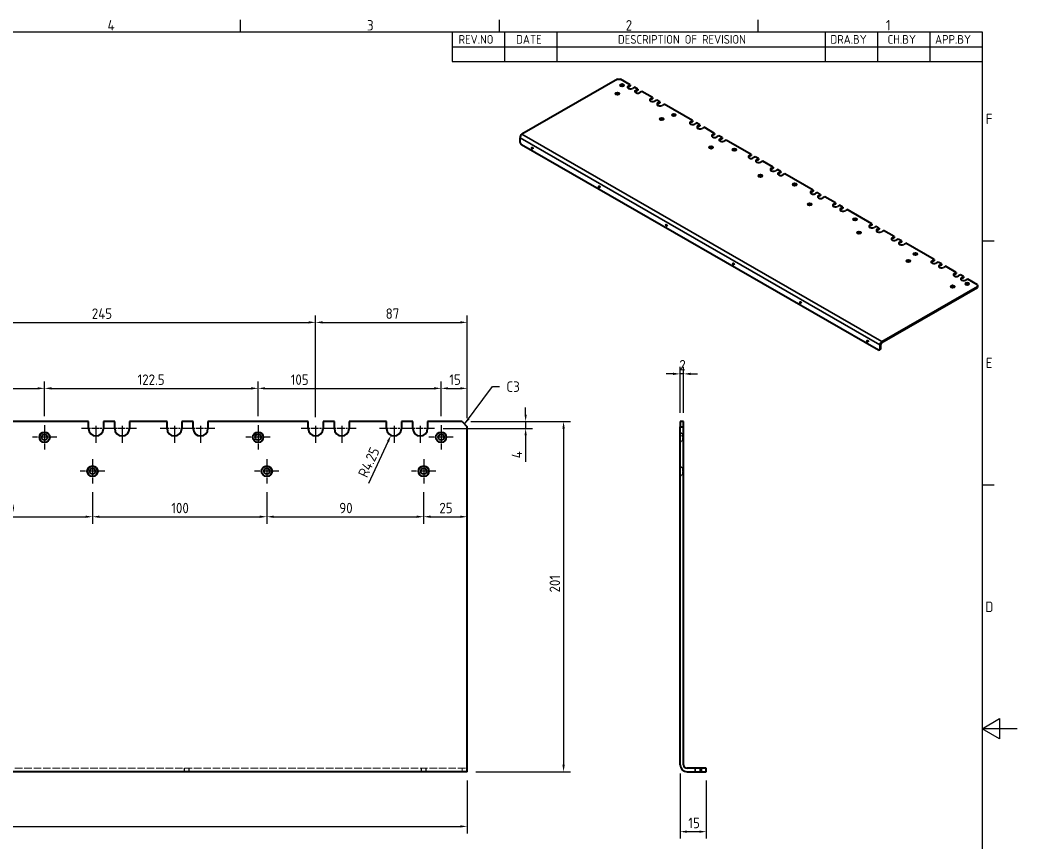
# Model space of a CAD drawing. Header units: millimetres. Extents: x 0 to 1188, y 0 to 840.
# Drawn here: x 616 to 1188, y 355 to 827 of the extents above; entities that cross this region are included whole.
import ezdxf

# ---------------------------------------------------------------- set-up
doc = ezdxf.new("R2010")
doc.units = ezdxf.units.MM
doc.header["$LTSCALE"] = 2
doc.linetypes.add('CHAIN', pattern=[0.3543, 0.2362, -0.0295, 0.0591, -0.0295])
doc.linetypes.add('DASHED', pattern=[0.2067, 0.1654, -0.0413])
doc.layers.get('0').update_dxf_attribs({"color": 3, "lineweight": 25})
for name, color, linetype, lineweight in [('가려진 것(ISO)', 2, 'DASHED', 18), ('가시적인 것(ISO)', 3, 'Continuous', 40), ('가시적인 좁은 것(ISO)', 3, 'Continuous', 35), ('경계(ISO)', 7, 'Continuous', 25), ('기호(ISO)', 5, 'Continuous', 25), ('중심 표식(ISO)', 1, 'Continuous', 25), ('치수(ISO)', 2, 'Continuous', 25)]:
    doc.layers.add(name, color=color, linetype=linetype, lineweight=lineweight)
doc.styles.add('ISO Proportiona M2B', font='isocp.shx')
doc.styles.add('문자 텍스트_M2B', font='isocp.shx')
doc.styles.add('치수 텍스트_PSTEK_POSCO', font='isocp.shx')
doc.dimstyles.new('치수_PSTEK_POSCO', dxfattribs={"dimscale": 2, "dimtxt": 3, "dimasz": 2, "dimexe": 2, "dimexo": 2.5, "dimgap": 1, "dimtad": 1, "dimrnd": 1e-08, "dimdsep": 46, "dimtxsty": '치수 텍스트_PSTEK_POSCO', "dimcen": 0.09, "dimdle": 10, "dimclrd": 7, "dimclre": 7, "dimclrt": 2, "dimadec": 1, "dimazin": 2, "dimtfac": 1, "dimtmove": 0, "dimatfit": 3, "dimfxl": 0, "dimtolj": 1, "dimlwd": -1, "dimlwe": -1, "dimarcsym": 0})
doc.dimstyles.new('치수_PSTEK_POSCO$7', dxfattribs={"dimscale": 2, "dimtxt": 3, "dimasz": 2, "dimexe": 2, "dimexo": 2.5, "dimgap": 1, "dimtad": 1, "dimrnd": 1e-08, "dimdsep": 46, "dimtxsty": '치수 텍스트_PSTEK_POSCO', "dimcen": 0.09, "dimdle": 10, "dimclrd": 7, "dimclre": 7, "dimclrt": 2, "dimadec": 1, "dimazin": 2, "dimtfac": 1, "dimtmove": 0, "dimatfit": 3, "dimfxl": 0, "dimtolj": 1, "dimlwd": -1, "dimlwe": -1, "dimarcsym": 0})

# ---------------------------------------------------------------- blocks, each defined once
blk = doc.blocks.new('경계 Default Border')
at = {"layer": '경계(ISO)'}
for p, q in [((371.25, 410), (371.25, 413.4)), ((445.5, 410), (445.5, 413.4)), ((519.75, 410), (519.75, 413.4)), ((584, 350), (587.4, 350)), ((584, 280), (587.4, 280))]:
    blk.add_line(p, q, dxfattribs=at)
at = {"layer": '경계(ISO)', "flags": 128}
for points in [[(10, 10), (10, 410), (584, 410), (584, 10), (10, 10)], [(594, 210), (584, 210), (589, 212.89), (589, 207.11), (584, 210)]]:
    blk.add_lwpolyline(points, dxfattribs=at)
at = {"layer": '경계(ISO)', "color": 2, "char_height": 3, "attachment_point": 7, "style": '문자 텍스트_M2B'}
for s, insert in [('4', (333.1, 410.4)), ('3', (407.54, 410.37)), ('2', (481.75, 410.37)), ('1', (556.36, 410.4)), ('F', (585.04, 383.5)), ('E', (585.04, 313.47)), ('D', (584.88, 243.47))]:
    blk.add_mtext(s, dxfattribs=dict(at, insert=insert))
blk = doc.blocks.new('리비전 내역')
at = {"layer": '기호(ISO)'}
for p, q in [((432, 410), (584, 410)), ((432, 410), (432, 405.72)), ((447, 410), (447, 405.72)), ((462, 410), (462, 405.72)), ((539, 410), (539, 405.72)), ((554, 410), (554, 405.72)), ((569, 410), (569, 405.72)), ((584, 410), (584, 405.72)), ((432, 405.72), (584, 405.72)), ((432, 405.72), (432, 401.44)), ((447, 405.72), (447, 401.44)), ((462, 405.72), (462, 401.44)), ((539, 405.72), (539, 401.44)), ((554, 405.72), (554, 401.44)), ((569, 405.72), (569, 401.44)), ((584, 405.72), (584, 401.44)), ((432, 401.44), (584, 401.44))]:
    blk.add_line(p, q, dxfattribs=at)
at = {"layer": '기호(ISO)', "color": 2, "char_height": 2.5, "attachment_point": 7, "style": 'ISO Proportiona M2B'}
for s, insert in [('REV.NO', (433.79, 406.58)), ('DATE', (450.31, 406.58)), ('DESCRIPTION OF REVISION', (479.51, 406.58)), ('DRA.BY', (540.48, 406.58)), ('CH.BY', (556.86, 406.58)), ('APP.BY', (570.48, 406.58))]:
    blk.add_mtext(s, dxfattribs=dict(at, insert=insert))
blk = doc.blocks.new('*D25')
at = {"layer": 'Defpoints', "color": 0, "transparency": 16777216}
for p in [(630.06, 615.35), (630.06, 594.3), (507.56, 589)]:
    blk.add_point(p, dxfattribs=at)
at = {"layer": '치수(ISO)', "color": 7, "transparency": 16777216}
for p, q in [((507.56, 594), (507.56, 619.35)), ((630.06, 599.3), (630.06, 619.35)), ((511.56, 615.35), (626.06, 615.35))]:
    blk.add_line(p, q, dxfattribs=at)
for points in [[(511.56, 616.02), (511.56, 614.68), (507.56, 615.35)], [(626.06, 616.02), (626.06, 614.68), (630.06, 615.35)]]:
    blk.add_solid(points, dxfattribs=at)
at = {"layer": '치수(ISO)', "color": 2, "transparency": 16777216, "insert": (571.14, 620.35), "char_height": 6, "attachment_point": 4, "style": '치수 텍스트_PSTEK_POSCO'}
blk.add_mtext('\\A1;122.5', dxfattribs=at)
blk = doc.blocks.new('*D26')
at = {"layer": 'Defpoints', "color": 0, "transparency": 16777216}
for p in [(752.56, 615.35), (630.06, 594.3), (752.56, 594.3)]:
    blk.add_point(p, dxfattribs=at)
at = {"layer": '치수(ISO)', "color": 7, "transparency": 16777216}
for p, q in [((630.06, 599.3), (630.06, 619.35)), ((752.56, 599.3), (752.56, 619.35)), ((634.06, 615.35), (748.56, 615.35))]:
    blk.add_line(p, q, dxfattribs=at)
for points in [[(634.06, 616.02), (634.06, 614.68), (630.06, 615.35)], [(748.56, 616.02), (748.56, 614.68), (752.56, 615.35)]]:
    blk.add_solid(points, dxfattribs=at)
at = {"layer": '치수(ISO)', "color": 2, "transparency": 16777216, "insert": (683.39, 620.35), "char_height": 6, "attachment_point": 4, "style": '치수 텍스트_PSTEK_POSCO'}
blk.add_mtext('\\A1;122.5', dxfattribs=at)
blk = doc.blocks.new('*D27')
at = {"layer": 'Defpoints', "color": 0, "transparency": 16777216}
for p in [(857.56, 615.35), (752.56, 594.3), (857.56, 594.3)]:
    blk.add_point(p, dxfattribs=at)
at = {"layer": '치수(ISO)', "color": 7, "transparency": 16777216}
for p, q in [((752.56, 599.3), (752.56, 619.35)), ((857.56, 599.3), (857.56, 619.35)), ((756.56, 615.35), (853.56, 615.35))]:
    blk.add_line(p, q, dxfattribs=at)
for points in [[(756.56, 616.02), (756.56, 614.68), (752.56, 615.35)], [(853.56, 616.02), (853.56, 614.68), (857.56, 615.35)]]:
    blk.add_solid(points, dxfattribs=at)
at = {"layer": '치수(ISO)', "color": 2, "transparency": 16777216, "insert": (771.26, 620.35), "char_height": 6, "attachment_point": 4, "style": '치수 텍스트_PSTEK_POSCO'}
blk.add_mtext('\\A1;105', dxfattribs=at)
blk = doc.blocks.new('*D28')
at = {"layer": 'Defpoints', "color": 0, "transparency": 16777216}
for p in [(872.56, 615.35), (857.56, 594.3), (872.56, 593.3)]:
    blk.add_point(p, dxfattribs=at)
at = {"layer": '치수(ISO)', "color": 7, "transparency": 16777216}
for p, q in [((857.56, 599.3), (857.56, 619.35)), ((872.56, 598.3), (872.56, 619.35)), ((861.56, 615.35), (868.56, 615.35))]:
    blk.add_line(p, q, dxfattribs=at)
for points in [[(861.56, 616.02), (861.56, 614.68), (857.56, 615.35)], [(868.56, 616.02), (868.56, 614.68), (872.56, 615.35)]]:
    blk.add_solid(points, dxfattribs=at)
at = {"layer": '치수(ISO)', "color": 2, "transparency": 16777216, "insert": (862.24, 620.35), "char_height": 6, "attachment_point": 4, "style": '치수 텍스트_PSTEK_POSCO'}
blk.add_mtext('\\A1;15', dxfattribs=at)
blk = doc.blocks.new('*D31')
at = {"layer": 'Defpoints', "color": 0, "transparency": 16777216}
for p in [(557.56, 560.8), (657.56, 560.8), (657.56, 541.67)]:
    blk.add_point(p, dxfattribs=at)
at = {"layer": '치수(ISO)', "color": 7, "transparency": 16777216}
for p, q in [((557.56, 555.8), (557.56, 537.67)), ((657.56, 555.8), (657.56, 537.67)), ((561.56, 541.67), (653.56, 541.67))]:
    blk.add_line(p, q, dxfattribs=at)
for points in [[(561.56, 542.33), (561.56, 541), (557.56, 541.67)], [(653.56, 542.33), (653.56, 541), (657.56, 541.67)]]:
    blk.add_solid(points, dxfattribs=at)
at = {"layer": '치수(ISO)', "color": 2, "transparency": 16777216, "insert": (602.78, 546.67), "char_height": 6, "attachment_point": 4, "style": '치수 텍스트_PSTEK_POSCO'}
blk.add_mtext('\\A1;100', dxfattribs=at)
blk = doc.blocks.new('*D32')
at = {"layer": 'Defpoints', "color": 0, "transparency": 16777216}
for p in [(869.56, 596.3), (872.56, 395.3), (927.84, 395.3)]:
    blk.add_point(p, dxfattribs=at)
at = {"layer": '치수(ISO)', "color": 7, "transparency": 16777216}
for p, q in [((874.56, 596.3), (931.84, 596.3)), ((927.84, 592.3), (927.84, 399.3)), ((877.56, 395.3), (931.84, 395.3))]:
    blk.add_line(p, q, dxfattribs=at)
for points in [[(927.17, 592.3), (928.5, 592.3), (927.84, 596.3)], [(927.17, 399.3), (928.5, 399.3), (927.84, 395.3)]]:
    blk.add_solid(points, dxfattribs=at)
at = {"layer": '치수(ISO)', "color": 2, "transparency": 16777216, "insert": (922.84, 498.18), "char_height": 6, "attachment_point": 4, "rotation": 90, "style": '치수 텍스트_PSTEK_POSCO'}
blk.add_mtext('\\A1;201', dxfattribs=at)
blk = doc.blocks.new('*D39')
at = {"layer": 'Defpoints', "color": 0, "transparency": 16777216}
for p in [(785.56, 653.23), (540.56, 596.3), (785.56, 593.8)]:
    blk.add_point(p, dxfattribs=at)
at = {"layer": '치수(ISO)', "color": 7, "transparency": 16777216}
for p, q in [((540.56, 601.3), (540.56, 657.23)), ((544.56, 653.23), (781.56, 653.23)), ((785.56, 598.8), (785.56, 657.23))]:
    blk.add_line(p, q, dxfattribs=at)
for points in [[(544.56, 653.89), (544.56, 652.56), (540.56, 653.23)], [(781.56, 653.89), (781.56, 652.56), (785.56, 653.23)]]:
    blk.add_solid(points, dxfattribs=at)
at = {"layer": '치수(ISO)', "color": 2, "transparency": 16777216, "insert": (657.16, 658.23), "char_height": 6, "attachment_point": 4, "style": '치수 텍스트_PSTEK_POSCO'}
blk.add_mtext('\\A1;245', dxfattribs=at)
blk = doc.blocks.new('*D40')
at = {"layer": 'Defpoints', "color": 0, "transparency": 16777216}
for p in [(872.56, 653.23), (785.56, 593.8), (872.56, 593.3)]:
    blk.add_point(p, dxfattribs=at)
at = {"layer": '치수(ISO)', "color": 7, "transparency": 16777216}
for p, q in [((785.56, 598.8), (785.56, 657.23)), ((789.56, 653.23), (868.56, 653.23)), ((872.56, 598.3), (872.56, 657.23))]:
    blk.add_line(p, q, dxfattribs=at)
for points in [[(789.56, 653.89), (789.56, 652.56), (785.56, 653.23)], [(868.56, 653.89), (868.56, 652.56), (872.56, 653.23)]]:
    blk.add_solid(points, dxfattribs=at)
at = {"layer": '치수(ISO)', "color": 2, "transparency": 16777216, "insert": (825.76, 658.23), "char_height": 6, "attachment_point": 4, "style": '치수 텍스트_PSTEK_POSCO'}
blk.add_mtext('\\A1;87', dxfattribs=at)
blk = doc.blocks.new('*D41')
at = {"layer": 'Defpoints', "color": 0, "transparency": 16777216}
for p in [(142.56, 395.3), (872.56, 395.3), (872.56, 363.92)]:
    blk.add_point(p, dxfattribs=at)
at = {"layer": '치수(ISO)', "color": 7, "transparency": 16777216}
for p, q in [((142.56, 390.3), (142.56, 359.92)), ((872.56, 390.3), (872.56, 359.92)), ((146.56, 363.92), (868.56, 363.92))]:
    blk.add_line(p, q, dxfattribs=at)
for points in [[(146.56, 364.59), (146.56, 363.26), (142.56, 363.92)], [(868.56, 364.59), (868.56, 363.26), (872.56, 363.92)]]:
    blk.add_solid(points, dxfattribs=at)
at = {"layer": '치수(ISO)', "color": 2, "transparency": 16777216, "insert": (502.16, 368.92), "char_height": 6, "attachment_point": 4, "style": '치수 텍스트_PSTEK_POSCO'}
blk.add_mtext('\\A1;730', dxfattribs=at)
blk = doc.blocks.new('*D42')
at = {"layer": 'Defpoints', "color": 0, "transparency": 16777216}
for p in [(869.56, 596.3), (906.07, 596.3), (853.81, 592.3)]:
    blk.add_point(p, dxfattribs=at)
at = {"layer": '치수(ISO)', "color": 7, "transparency": 16777216}
for p, q in [((906.07, 600.3), (906.07, 604.3)), ((874.56, 596.3), (910.07, 596.3)), ((906.07, 596.3), (906.07, 592.3)), ((858.81, 592.3), (910.07, 592.3)), ((906.07, 588.3), (906.07, 573.21))]:
    blk.add_line(p, q, dxfattribs=at)
for points in [[(905.4, 600.3), (906.73, 600.3), (906.07, 596.3)], [(905.4, 588.3), (906.73, 588.3), (906.07, 592.3)]]:
    blk.add_solid(points, dxfattribs=at)
at = {"layer": '치수(ISO)', "color": 2, "transparency": 16777216, "insert": (901.07, 575.21), "char_height": 6, "attachment_point": 4, "rotation": 90, "style": '치수 텍스트_PSTEK_POSCO'}
blk.add_mtext('\\A1;4', dxfattribs=at)
blk = doc.blocks.new('*D43')
at = {"layer": 'Defpoints', "color": 0, "transparency": 16777216}
for p in [(830.56, 592.3), (828.78, 588.44)]:
    blk.add_point(p, dxfattribs=at)
at = {"layer": '치수(ISO)', "color": 7, "transparency": 16777216}
blk.add_line((816.11, 560.98), (827.11, 584.81), dxfattribs=at)
blk.add_solid([(826.5, 585.09), (827.71, 584.53), (828.78, 588.44)], dxfattribs=at)
at = {"layer": '치수(ISO)', "color": 2, "transparency": 16777216, "insert": (812.41, 564.89), "char_height": 6, "attachment_point": 4, "rotation": 65.234, "style": '치수 텍스트_PSTEK_POSCO'}
blk.add_mtext('\\A1;R4.25', dxfattribs=at)
blk = doc.blocks.new('*D44')
at = {"layer": 'Defpoints', "color": 0, "transparency": 16777216}
for p in [(994.7, 399.3), (1009.7, 395.3), (1009.7, 360.91)]:
    blk.add_point(p, dxfattribs=at)
at = {"layer": '치수(ISO)', "color": 7, "transparency": 16777216}
for p, q in [((994.7, 394.3), (994.7, 356.91)), ((1009.7, 390.3), (1009.7, 356.91)), ((998.7, 360.91), (1005.7, 360.91))]:
    blk.add_line(p, q, dxfattribs=at)
for points in [[(998.7, 361.58), (998.7, 360.24), (994.7, 360.91)], [(1005.7, 361.58), (1005.7, 360.24), (1009.7, 360.91)]]:
    blk.add_solid(points, dxfattribs=at)
at = {"layer": '치수(ISO)', "color": 2, "transparency": 16777216, "insert": (999.38, 365.91), "char_height": 6, "attachment_point": 4, "style": '치수 텍스트_PSTEK_POSCO'}
blk.add_mtext('\\A1;15', dxfattribs=at)
blk = doc.blocks.new('*D49')
at = {"layer": 'Defpoints', "color": 0, "transparency": 16777216}
for p in [(657.56, 560.8), (757.56, 560.8), (757.56, 541.67)]:
    blk.add_point(p, dxfattribs=at)
at = {"layer": '치수(ISO)', "color": 7, "transparency": 16777216}
for p, q in [((657.56, 555.8), (657.56, 537.67)), ((757.56, 555.8), (757.56, 537.67)), ((661.56, 541.67), (753.56, 541.67))]:
    blk.add_line(p, q, dxfattribs=at)
for points in [[(661.56, 542.33), (661.56, 541), (657.56, 541.67)], [(753.56, 542.33), (753.56, 541), (757.56, 541.67)]]:
    blk.add_solid(points, dxfattribs=at)
at = {"layer": '치수(ISO)', "color": 2, "transparency": 16777216, "insert": (702.76, 546.67), "char_height": 6, "attachment_point": 4, "style": '치수 텍스트_PSTEK_POSCO'}
blk.add_mtext('\\A1;100', dxfattribs=at)
blk = doc.blocks.new('*D60')
at = {"layer": 'Defpoints', "color": 0, "transparency": 16777216}
for p in [(757.56, 560.8), (847.56, 560.8), (847.56, 541.67)]:
    blk.add_point(p, dxfattribs=at)
at = {"layer": '치수(ISO)', "color": 7, "transparency": 16777216}
for p, q in [((757.56, 555.8), (757.56, 537.67)), ((847.56, 555.8), (847.56, 537.67)), ((761.56, 541.67), (843.56, 541.67))]:
    blk.add_line(p, q, dxfattribs=at)
for points in [[(761.56, 542.33), (761.56, 541), (757.56, 541.67)], [(843.56, 542.33), (843.56, 541), (847.56, 541.67)]]:
    blk.add_solid(points, dxfattribs=at)
at = {"layer": '치수(ISO)', "color": 2, "transparency": 16777216, "insert": (799.14, 546.67), "char_height": 6, "attachment_point": 4, "style": '치수 텍스트_PSTEK_POSCO'}
blk.add_mtext('\\A1;90', dxfattribs=at)
blk = doc.blocks.new('*D61')
at = {"layer": 'Defpoints', "color": 0, "transparency": 16777216}
for p in [(847.56, 560.8), (872.56, 541.67), (872.56, 541.67)]:
    blk.add_point(p, dxfattribs=at)
at = {"layer": '치수(ISO)', "color": 7, "transparency": 16777216}
for p, q in [((847.56, 555.8), (847.56, 537.67)), ((851.56, 541.67), (868.56, 541.67))]:
    blk.add_line(p, q, dxfattribs=at)
for points in [[(851.56, 542.33), (851.56, 541), (847.56, 541.67)], [(868.56, 542.33), (868.56, 541), (872.56, 541.67)]]:
    blk.add_solid(points, dxfattribs=at)
at = {"layer": '치수(ISO)', "color": 2, "transparency": 16777216, "insert": (856.56, 546.67), "char_height": 6, "attachment_point": 4, "style": '치수 텍스트_PSTEK_POSCO'}
blk.add_mtext('\\A1;25', dxfattribs=at)
blk = doc.blocks.new('*D64')
at = {"layer": 'Defpoints', "color": 0, "transparency": 16777216}
for p in [(994.7, 623.66), (994.7, 596.3), (996.7, 596.3)]:
    blk.add_point(p, dxfattribs=at)
at = {"layer": '치수(ISO)', "color": 7, "transparency": 16777216}
for p, q in [((990.7, 623.66), (986.7, 623.66)), ((994.7, 601.3), (994.7, 627.66)), ((996.7, 623.66), (994.7, 623.66)), ((996.7, 601.3), (996.7, 627.66)), ((1000.7, 623.66), (1004.7, 623.66))]:
    blk.add_line(p, q, dxfattribs=at)
for points in [[(990.7, 624.33), (990.7, 622.99), (994.7, 623.66)], [(1000.7, 624.33), (1000.7, 622.99), (996.7, 623.66)]]:
    blk.add_solid(points, dxfattribs=at)
at = {"layer": '치수(ISO)', "color": 2, "transparency": 16777216, "insert": (994.25, 628.66), "char_height": 6, "attachment_point": 4, "style": '치수 텍스트_PSTEK_POSCO'}
blk.add_mtext('\\A1;2', dxfattribs=at)

msp = doc.modelspace()

# ---------------------------------------------------------------- linework, layer by layer
at = {"layer": '가려진 것(ISO)', "ltscale": 1.750771}
for p, q in [((996.004, 589.001), (994.704, 590.301)), ((996.004, 585.601), (994.704, 584.301)), ((996.004, 569.501), (994.704, 570.801)), ((996.004, 566.101), (994.704, 564.801))]:
    msp.add_line(p, q, dxfattribs=at)
at = {"layer": '가려진 것(ISO)', "ltscale": 1.904597}
for p, q in [((994.704, 588.051), (996.704, 588.051)), ((710.065, 397.301), (710.065, 395.301)), ((710.335, 397.301), (710.335, 395.301)), ((712.794, 397.301), (712.794, 395.301)), ((713.065, 395.301), (713.065, 397.301)), ((846.065, 397.301), (846.065, 395.301)), ((846.335, 397.301), (846.335, 395.301)), ((848.794, 397.301), (848.794, 395.301)), ((849.065, 395.301), (849.065, 397.301)), ((869.565, 395.301), (869.565, 397.301)), ((1003.204, 397.301), (1003.204, 395.301)), ((1003.475, 397.301), (1003.475, 395.301)), ((1005.934, 397.301), (1005.934, 395.301)), ((1006.204, 395.301), (1006.204, 397.301))]:
    msp.add_line(p, q, dxfattribs=at)
at = {"layer": '가려진 것(ISO)', "ltscale": 5.086114}
for p, q in [((996.004, 589.001), (996.004, 585.601)), ((996.004, 569.501), (996.004, 566.101))]:
    msp.add_line(p, q, dxfattribs=at)
at = {"layer": '가려진 것(ISO)', "ltscale": 0.666544}
for p, q in [((996.704, 589.001), (996.004, 589.001)), ((996.704, 585.601), (996.004, 585.601)), ((996.704, 569.501), (996.004, 569.501)), ((996.704, 566.101), (996.004, 566.101))]:
    msp.add_line(p, q, dxfattribs=at)
at = {"layer": '가려진 것(ISO)', "ltscale": 13.080328}
msp.add_line((142.565, 397.301), (872.565, 397.301), dxfattribs=at)
at = {"layer": '가시적인 것(ISO)'}
for p, q in [((958.844, 792.787), (903.972, 761.189)), ((958.844, 792.787), (960.541, 792.787)), ((966.127, 789.57), (960.541, 792.787)), ((964.995, 788.919), (966.127, 789.57)), ((966.127, 789.57), (966.127, 788.916)), ((966.127, 788.916), (964.995, 788.265)), ((968.531, 788.186), (967.4, 787.534)), ((970.369, 787.127), (968.531, 788.186)), ((969.238, 786.475), (970.369, 787.127)), ((970.369, 786.473), (969.238, 785.821)), ((970.369, 787.127), (970.369, 786.473)), ((972.774, 785.742), (971.642, 785.091)), ((978.855, 782.241), (972.774, 785.742)), ((977.723, 781.589), (978.855, 782.241)), ((978.855, 781.587), (977.723, 780.935)), ((978.855, 782.241), (978.855, 781.587)), ((981.259, 780.856), (980.128, 780.205)), ((983.097, 779.797), (981.259, 780.856)), ((981.966, 779.146), (983.097, 779.797)), ((983.097, 779.143), (981.966, 778.492)), ((983.097, 779.797), (983.097, 779.143)), ((985.502, 778.413), (984.37, 777.761)), ((1001.765, 769.047), (985.502, 778.413)), ((1000.634, 768.396), (1001.765, 769.047)), ((1001.765, 768.393), (1000.634, 767.742)), ((1001.765, 769.047), (1001.765, 768.393)), ((1004.169, 767.663), (1003.038, 767.011)), ((1006.008, 766.604), (1004.169, 767.663)), ((1004.876, 765.953), (1006.008, 766.604)), ((1006.008, 766.604), (1006.008, 765.95)), ((1006.008, 765.95), (1004.876, 765.299)), ((1008.412, 765.22), (1007.28, 764.568)), ((1014.493, 761.718), (1008.412, 765.22)), ((1013.362, 761.066), (1014.493, 761.718)), ((1014.493, 761.064), (1013.362, 760.412)), ((1014.493, 761.718), (1014.493, 761.064)), ((902.841, 756.613), (902.841, 759.229)), ((903.689, 755.143), (902.841, 756.613)), ((1108.467, 637.219), (903.689, 755.143)), ((1016.897, 760.333), (1015.766, 759.682)), ((1018.736, 759.275), (1016.897, 760.333)), ((1017.604, 758.623), (1018.736, 759.275)), ((1018.736, 758.621), (1017.604, 757.969)), ((1018.736, 759.275), (1018.736, 758.621)), ((1021.14, 757.89), (1020.008, 757.239)), ((1035.423, 749.665), (1021.14, 757.89)), ((1034.292, 749.013), (1035.423, 749.665)), ((1035.423, 749.665), (1035.423, 749.011)), ((1035.423, 749.011), (1034.292, 748.359)), ((1037.827, 748.28), (1036.696, 747.629)), ((1039.666, 747.222), (1037.827, 748.28)), ((1038.535, 746.57), (1039.666, 747.222)), ((1039.666, 746.568), (1038.535, 745.916)), ((1039.666, 747.222), (1039.666, 746.568)), ((1042.07, 745.837), (1040.939, 745.186)), ((1048.151, 742.335), (1042.07, 745.837)), ((1047.02, 741.684), (1048.151, 742.335)), ((1048.151, 741.681), (1047.02, 741.03)), ((1048.151, 742.335), (1048.151, 741.681)), ((1050.555, 740.951), (1049.424, 740.299)), ((1052.394, 739.892), (1050.555, 740.951)), ((1051.262, 739.241), (1052.394, 739.892)), ((1052.394, 739.238), (1051.262, 738.587)), ((1052.394, 739.892), (1052.394, 739.238)), ((1054.798, 738.508), (1053.667, 737.856)), ((1071.061, 729.142), (1054.798, 738.508)), ((1069.93, 728.491), (1071.061, 729.142)), ((1071.061, 728.488), (1069.93, 727.837)), ((1071.061, 729.142), (1071.061, 728.488)), ((1073.466, 727.758), (1072.334, 727.106)), ((1075.304, 726.699), (1073.466, 727.758)), ((1074.173, 726.048), (1075.304, 726.699)), ((1075.304, 726.699), (1075.304, 726.045)), ((1075.304, 726.045), (1074.173, 725.394)), ((1077.708, 725.315), (1076.577, 724.663)), ((1083.789, 721.813), (1077.708, 725.315)), ((1082.658, 721.161), (1083.789, 721.813)), ((1083.789, 721.159), (1082.658, 720.507)), ((1083.789, 721.813), (1083.789, 721.159)), ((1086.194, 720.428), (1085.062, 719.777)), ((1088.032, 719.37), (1086.194, 720.428)), ((1086.901, 718.718), (1088.032, 719.37)), ((1088.032, 718.716), (1086.901, 718.064)), ((1088.032, 719.37), (1088.032, 718.716)), ((1090.436, 717.985), (1089.305, 717.334)), ((1104.72, 709.76), (1090.436, 717.985)), ((1103.588, 709.108), (1104.72, 709.76)), ((1104.72, 709.76), (1104.72, 709.106)), ((1104.72, 709.106), (1103.588, 708.454)), ((1107.124, 708.375), (1105.993, 707.724)), ((1108.962, 707.317), (1107.124, 708.375)), ((1107.831, 706.665), (1108.962, 707.317)), ((1108.962, 706.663), (1107.831, 706.011)), ((1108.962, 707.317), (1108.962, 706.663)), ((1111.367, 705.932), (1110.235, 705.281)), ((1117.448, 702.43), (1111.367, 705.932)), ((1116.316, 701.779), (1117.448, 702.43)), ((1117.448, 701.776), (1116.316, 701.125)), ((1117.448, 702.43), (1117.448, 701.776)), ((1119.852, 701.046), (1118.72, 700.394)), ((1121.69, 699.987), (1119.852, 701.046)), ((1120.559, 699.336), (1121.69, 699.987)), ((1121.69, 699.333), (1120.559, 698.682)), ((1121.69, 699.987), (1121.69, 699.333)), ((1124.094, 698.603), (1122.963, 697.951)), ((1140.358, 689.237), (1124.094, 698.603)), ((1139.227, 688.586), (1140.358, 689.237)), ((1140.358, 688.583), (1139.227, 687.932)), ((1140.358, 689.237), (1140.358, 688.583)), ((1142.762, 687.853), (1141.631, 687.201)), ((1144.601, 686.794), (1142.762, 687.853)), ((1143.469, 686.142), (1144.601, 686.794)), ((1144.601, 686.794), (1144.601, 686.14)), ((1144.601, 686.14), (1143.469, 685.488)), ((1147.005, 685.409), (1145.873, 684.758)), ((1153.086, 681.908), (1147.005, 685.409)), ((1151.954, 681.256), (1153.086, 681.908)), ((1153.086, 681.254), (1151.954, 680.602)), ((1153.086, 681.908), (1153.086, 681.254)), ((1155.49, 680.523), (1154.359, 679.872)), ((1157.328, 679.464), (1155.49, 680.523)), ((1156.197, 678.813), (1157.328, 679.464)), ((1157.328, 678.81), (1156.197, 678.159)), ((1157.328, 679.464), (1157.328, 678.81)), ((1159.733, 678.08), (1158.601, 677.428)), ((1165.319, 674.863), (1159.733, 678.08)), ((1110.447, 642.287), (1165.319, 673.886)), ((1110.447, 641.633), (1165.319, 673.232)), ((1165.319, 674.863), (1165.319, 673.886)), ((1165.319, 673.886), (1165.319, 673.232)), ((1109.316, 637.712), (1108.467, 637.219)), ((1108.467, 637.219), (1109.033, 637.545)), ((1109.033, 637.545), (1109.882, 638.037)), ((1109.316, 640.328), (1109.316, 637.712)), ((1109.882, 638.037), (1109.316, 637.712)), ((1109.882, 638.037), (1109.882, 640.654)), ((655.315, 596.301), (604.815, 596.301)), ((655.315, 592.301), (655.315, 596.301)), ((663.815, 596.301), (663.815, 592.301)), ((670.315, 596.301), (663.815, 596.301)), ((670.315, 592.301), (670.315, 596.301)), ((678.815, 596.301), (678.815, 592.301)), ((700.315, 596.301), (678.815, 596.301)), ((700.315, 592.301), (700.315, 596.301)), ((708.815, 596.301), (708.815, 592.301)), ((715.315, 596.301), (708.815, 596.301)), ((715.315, 592.301), (715.315, 596.301)), ((723.815, 596.301), (723.815, 592.301)), ((781.315, 596.301), (723.815, 596.301)), ((781.315, 592.301), (781.315, 596.301)), ((789.815, 596.301), (789.815, 592.301)), ((796.315, 596.301), (789.815, 596.301)), ((796.315, 592.301), (796.315, 596.301)), ((804.815, 596.301), (804.815, 592.301)), ((826.315, 596.301), (804.815, 596.301)), ((826.315, 592.301), (826.315, 596.301)), ((834.815, 596.301), (834.815, 592.301)), ((841.315, 596.301), (834.815, 596.301)), ((841.315, 592.301), (841.315, 596.301)), ((849.815, 596.301), (849.815, 592.301)), ((869.565, 596.301), (849.815, 596.301)), ((869.565, 596.301), (872.565, 593.301)), ((994.704, 596.301), (994.704, 593.301)), ((996.704, 596.301), (994.704, 596.301)), ((996.704, 593.301), (996.704, 596.301)), ((872.565, 399.301), (872.565, 593.301)), ((994.704, 399.301), (994.704, 593.301)), ((994.704, 593.301), (996.704, 593.301)), ((996.704, 399.301), (996.704, 593.301)), ((872.565, 395.301), (142.565, 395.301)), ((872.565, 395.301), (872.565, 399.301)), ((1006.704, 397.301), (998.704, 397.301)), ((998.704, 395.301), (1006.704, 395.301)), ((1009.704, 397.301), (1006.704, 397.301)), ((1006.704, 397.301), (1006.704, 395.301)), ((1006.704, 395.301), (1009.704, 395.301)), ((1009.704, 395.301), (1009.704, 397.301))]:
    msp.add_line(p, q, dxfattribs=at)
for centre, radius in [((630.065, 587.301), 3), ((752.565, 587.301), 3), ((857.565, 587.301), 3), ((630.065, 587.301), 1.7), ((752.565, 587.301), 1.7), ((857.565, 587.301), 1.7), ((657.565, 567.801), 3), ((657.565, 567.801), 1.7), ((757.565, 567.801), 3), ((757.565, 567.801), 1.7), ((847.565, 567.801), 3), ((847.565, 567.801), 1.7)]:
    msp.add_circle(centre, radius, dxfattribs=at)
for centre, radius, end in [((659.565, 592.301), 4.25, 0), ((674.565, 592.301), 4.25, 0), ((704.565, 592.301), 4.25, 0), ((719.565, 592.301), 4.25, 0), ((785.565, 592.301), 4.25, 0), ((800.565, 592.301), 4.25, 0), ((830.565, 592.301), 4.25, 0), ((845.565, 592.301), 4.25, 0), ((998.704, 399.301), 4, 270), ((998.704, 399.301), 2, 270)]:
    msp.add_arc(centre, radius, 180, end, dxfattribs=at)
for centre, major_axis, ratio in [((961.389, 789.367), (-1.2, 0), 0.5758617), ((958.702, 784.562), (-1.2, 0), 0.5758617), ((991.088, 772.264), (-1.2, 0), 0.5758617), ((984.158, 769.903), (-1.2, 0), 0.5758617), ((909.912, 753.195), (0.245, -0.426), 0.5780931), ((1012.442, 753.615), (-1.2, 0), 0.5758617), ((1025.736, 752.312), (-1.2, 0), 0.5758617), ((1040.727, 737.327), (-1.2, 0), 0.5758617), ((1060.384, 732.359), (-1.2, 0), 0.5758617), ((948.378, 731.043), (0.245, -0.426), 0.5780931), ((1069.011, 721.039), (-1.2, 0), 0.5758617), ((986.845, 708.892), (0.245, -0.426), 0.5780931), ((1095.032, 712.407), (-1.2, 0), 0.5758617), ((1097.295, 704.751), (-1.2, 0), 0.5758617), ((1129.681, 692.454), (-1.2, 0), 0.5758617), ((1025.312, 686.741), (0.245, -0.426), 0.5780931), ((1125.579, 688.463), (-1.2, 0), 0.5758617), ((1159.379, 675.352), (-1.2, 0), 0.5758617), ((1151.035, 673.804), (-1.2, 0), 0.5758617), ((1063.778, 664.589), (0.245, -0.426), 0.5780931), ((1102.245, 642.438), (0.245, -0.426), 0.5780931)]:
    msp.add_ellipse(centre, major_axis=major_axis, ratio=ratio, dxfattribs=at)
for centre, major_axis, ratio, start_param, end_param in [((958.702, 784.136), (0.68, 0), 0.5758617, 5.8377241, 9.8702392), ((958.702, 783.908), (0.68, 0), 0.5758617, 0.2966204, 2.8449723), ((961.389, 788.941), (0.68, 0), 0.5758617, 5.8377241, 9.8702392), ((961.389, 788.712), (0.68, 0), 0.5758617, 0.2966204, 2.8449723), ((966.198, 788.226), (-1.7, 0), 0.5758617, 5.4977871, 8.6393798), ((966.198, 787.572), (-1.7, 0), 0.5758617, 5.4977871, 5.9425929), ((970.44, 785.783), (-1.7, 0), 0.5758617, 5.4977871, 8.6393798), ((970.44, 785.129), (-1.7, 0), 0.5758617, 5.4977871, 5.9425929), ((978.925, 780.897), (-1.7, 0), 0.5758617, 5.4977871, 8.6393798), ((978.925, 780.243), (-1.7, 0), 0.5758617, 5.4977871, 5.9425929), ((983.168, 778.454), (-1.7, 0), 0.5758617, 5.4977871, 8.6393798), ((983.168, 777.8), (-1.7, 0), 0.5758617, 5.4977871, 5.9425929), ((984.158, 769.477), (0.68, 0), 0.5758617, 5.8377241, 9.8702392), ((984.158, 769.249), (0.68, 0), 0.5758617, 0.2966204, 2.8449723), ((991.088, 771.839), (0.68, 0), 0.5758617, 5.8377241, 9.8702392), ((991.088, 771.61), (0.68, 0), 0.5758617, 0.2966204, 2.8449723), ((1001.836, 767.704), (-1.7, 0), 0.5758617, 5.4977871, 8.6393798), ((1001.836, 767.05), (-1.7, 0), 0.5758617, 5.4977871, 5.9425929), ((903.972, 759.88), (0.798, 1.387), 0.5780931, 0.7834645, 2.3542608), ((1006.078, 765.261), (-1.7, 0), 0.5758617, 5.4977871, 8.6393798), ((1006.078, 764.606), (-1.7, 0), 0.5758617, 5.4977871, 5.9425929), ((1014.564, 760.374), (-1.7, 0), 0.5758617, 5.4977871, 8.6393798), ((1014.564, 759.72), (-1.7, 0), 0.5758617, 5.4977871, 5.9425929), ((1018.806, 757.931), (-1.7, 0), 0.5758617, 5.4977871, 8.6393798), ((1018.806, 757.277), (-1.7, 0), 0.5758617, 5.4977871, 5.9425929), ((1012.442, 753.19), (0.68, 0), 0.5758617, 5.8377241, 9.8702392), ((1012.442, 752.961), (0.68, 0), 0.5758617, 0.2966204, 2.8449723), ((1025.736, 751.887), (0.68, 0), 0.5758617, 5.8377241, 9.8702392), ((1025.736, 751.658), (0.68, 0), 0.5758617, 0.2966204, 2.8449723), ((1035.494, 748.321), (-1.7, 0), 0.5758617, 5.4977871, 8.6393798), ((1035.494, 747.667), (-1.7, 0), 0.5758617, 5.4977871, 5.9425929), ((1039.737, 745.878), (-1.7, 0), 0.5758617, 5.4977871, 8.6393798), ((1039.737, 745.224), (-1.7, 0), 0.5758617, 5.4977871, 5.9425929), ((1048.222, 740.992), (-1.7, 0), 0.5758617, 5.4977871, 8.6393798), ((1048.222, 740.338), (-1.7, 0), 0.5758617, 5.4977871, 5.9425929), ((1052.465, 738.548), (-1.7, 0), 0.5758617, 5.4977871, 8.6393798), ((1052.465, 737.894), (-1.7, 0), 0.5758617, 5.4977871, 5.9425929), ((1040.727, 736.902), (0.68, 0), 0.5758617, 5.8377241, 9.8702392), ((1040.727, 736.673), (0.68, 0), 0.5758617, 0.2966204, 2.8449723), ((1060.384, 731.934), (0.68, 0), 0.5758617, 5.8377241, 9.8702392), ((1060.384, 731.705), (0.68, 0), 0.5758617, 0.2966204, 2.8449723), ((1071.132, 727.799), (-1.7, 0), 0.5758617, 5.4977871, 8.6393798), ((1071.132, 727.144), (-1.7, 0), 0.5758617, 5.4977871, 5.9425929), ((1069.011, 720.614), (0.68, 0), 0.5758617, 5.8377241, 9.8702392), ((1075.375, 725.355), (-1.7, 0), 0.5758617, 5.4977871, 8.6393798), ((1075.375, 724.701), (-1.7, 0), 0.5758617, 5.4977871, 5.9425929), ((1083.86, 720.469), (-1.7, 0), 0.5758617, 5.4977871, 8.6393798), ((1069.011, 720.385), (0.68, 0), 0.5758617, 0.2966204, 2.8449723), ((1083.86, 719.815), (-1.7, 0), 0.5758617, 5.4977871, 5.9425929), ((1088.103, 718.026), (-1.7, 0), 0.5758617, 5.4977871, 8.6393798), ((1088.103, 717.372), (-1.7, 0), 0.5758617, 5.4977871, 5.9425929), ((1095.032, 711.981), (0.68, 0), 0.5758617, 5.8377241, 9.8702392), ((1095.032, 711.752), (0.68, 0), 0.5758617, 0.2966204, 2.8449723), ((1097.295, 704.326), (0.68, 0), 0.5758617, 5.8377241, 9.8702392), ((1097.295, 704.097), (0.68, 0), 0.5758617, 0.2966204, 2.8449723), ((1104.79, 708.416), (-1.7, 0), 0.5758617, 5.4977871, 8.6393798), ((1104.79, 707.762), (-1.7, 0), 0.5758617, 5.4977871, 5.9425929), ((1109.033, 705.973), (-1.7, 0), 0.5758617, 5.4977871, 8.6393798), ((1109.033, 705.319), (-1.7, 0), 0.5758617, 5.4977871, 5.9425929), ((1117.518, 701.086), (-1.7, 0), 0.5758617, 5.4977871, 8.6393798), ((1117.518, 700.432), (-1.7, 0), 0.5758617, 5.4977871, 5.9425929), ((1121.761, 698.643), (-1.7, 0), 0.5758617, 5.4977871, 8.6393798), ((1121.761, 697.989), (-1.7, 0), 0.5758617, 5.4977871, 5.9425929), ((1129.681, 692.029), (0.68, 0), 0.5758617, 5.8377241, 9.8702392), ((1125.579, 688.038), (0.68, 0), 0.5758617, 5.8377241, 9.8702392), ((1125.579, 687.809), (0.68, 0), 0.5758617, 0.2966204, 2.8449723), ((1129.681, 691.8), (0.68, 0), 0.5758617, 0.2966204, 2.8449723), ((1140.429, 687.893), (-1.7, 0), 0.5758617, 5.4977871, 8.6393798), ((1140.429, 687.239), (-1.7, 0), 0.5758617, 5.4977871, 5.9425929), ((1144.671, 685.45), (-1.7, 0), 0.5758617, 5.4977871, 8.6393798), ((1144.671, 684.796), (-1.7, 0), 0.5758617, 5.4977871, 5.9425929), ((1153.157, 680.564), (-1.7, 0), 0.5758617, 5.4977871, 8.6393798), ((1153.157, 679.91), (-1.7, 0), 0.5758617, 5.4977871, 5.9425929), ((1157.399, 678.121), (-1.7, 0), 0.5758617, 5.4977871, 8.6393798), ((1157.399, 677.467), (-1.7, 0), 0.5758617, 5.4977871, 5.9425929), ((1159.379, 674.927), (0.68, 0), 0.5758617, 5.8377241, 9.8702392), ((1159.379, 674.698), (0.68, 0), 0.5758617, 0.2966204, 2.8449723), ((1151.035, 673.379), (0.68, 0), 0.5758617, 5.8377241, 9.8702392), ((1151.035, 673.15), (0.68, 0), 0.5758617, 0.2966204, 2.8449723), ((1110.447, 640.979), (-0.798, -1.387), 0.5780931, 3.9250571, 5.4958534), ((1110.447, 640.979), (0.399, 0.693), 0.5780931, 0.7834645, 2.3542608)]:
    msp.add_ellipse(centre, major_axis=major_axis, ratio=ratio, start_param=start_param, end_param=end_param, dxfattribs=at)
at = {"layer": '가시적인 좁은 것(ISO)'}
for p, q in [((964.995, 788.919), (964.995, 788.265)), ((969.238, 786.475), (969.238, 785.821)), ((977.723, 781.589), (977.723, 780.935)), ((981.966, 779.146), (981.966, 778.492)), ((1000.634, 768.396), (1000.634, 767.742)), ((903.972, 761.189), (1110.447, 642.287)), ((1004.876, 765.953), (1004.876, 765.299)), ((1013.362, 761.066), (1013.362, 760.412)), ((1109.316, 640.328), (902.841, 759.229)), ((1017.604, 758.623), (1017.604, 757.969)), ((1034.292, 749.013), (1034.292, 748.359)), ((1038.535, 746.57), (1038.535, 745.916)), ((1047.02, 741.684), (1047.02, 741.03)), ((1051.262, 739.241), (1051.262, 738.587)), ((1069.93, 728.491), (1069.93, 727.837)), ((1074.173, 726.048), (1074.173, 725.394)), ((1082.658, 721.161), (1082.658, 720.507)), ((1086.901, 718.718), (1086.901, 718.064)), ((1103.588, 709.108), (1103.588, 708.454)), ((1107.831, 706.665), (1107.831, 706.011)), ((1116.316, 701.779), (1116.316, 701.125)), ((1120.559, 699.336), (1120.559, 698.682)), ((1139.227, 688.586), (1139.227, 687.932)), ((1143.469, 686.142), (1143.469, 685.488)), ((1151.954, 681.256), (1151.954, 680.602)), ((1156.197, 678.813), (1156.197, 678.159)), ((1110.447, 642.287), (1110.447, 641.633)), ((1109.882, 640.654), (1109.316, 640.328))]:
    msp.add_line(p, q, dxfattribs=at)
at = {"layer": '중심 표식(ISO)', "linetype": 'CHAIN', "ltscale": 7.778352}
for p, q in [((630.065, 594.301), (630.065, 580.301)), ((752.565, 594.301), (752.565, 580.301)), ((857.565, 594.301), (857.565, 580.301)), ((637.065, 587.301), (623.065, 587.301)), ((759.565, 587.301), (745.565, 587.301)), ((864.565, 587.301), (850.565, 587.301)), ((657.565, 574.801), (657.565, 560.801)), ((757.565, 574.801), (757.565, 560.801)), ((847.565, 574.801), (847.565, 560.801)), ((664.565, 567.801), (650.565, 567.801)), ((764.565, 567.801), (750.565, 567.801)), ((854.565, 567.801), (840.565, 567.801))]:
    msp.add_line(p, q, dxfattribs=at)
at = {"layer": '중심 표식(ISO)', "linetype": 'CHAIN', "ltscale": 9.167361}
for p, q in [((667.815, 592.301), (651.315, 592.301)), ((682.815, 592.301), (666.315, 592.301)), ((712.815, 592.301), (696.315, 592.301)), ((727.815, 592.301), (711.315, 592.301)), ((793.815, 592.301), (777.315, 592.301)), ((808.815, 592.301), (792.315, 592.301)), ((838.815, 592.301), (822.315, 592.301)), ((853.815, 592.301), (837.315, 592.301))]:
    msp.add_line(p, q, dxfattribs=at)
at = {"layer": '중심 표식(ISO)', "linetype": 'CHAIN', "ltscale": 5.417036}
for p, q in [((659.565, 593.801), (659.565, 584.051)), ((674.565, 593.801), (674.565, 584.051)), ((704.565, 593.801), (704.565, 584.051)), ((719.565, 593.801), (719.565, 584.051)), ((785.565, 593.801), (785.565, 584.051)), ((800.565, 593.801), (800.565, 584.051)), ((830.565, 593.801), (830.565, 584.051)), ((845.565, 593.801), (845.565, 584.051))]:
    msp.add_line(p, q, dxfattribs=at)

# ---------------------------------------------------------------- block references
at = {"xscale": 2, "yscale": 2, "zscale": 2}
msp.add_blockref('경계 Default Border', (0, 0), dxfattribs=at)
at = {"layer": '기호(ISO)', "xscale": 2, "yscale": 2, "zscale": 2}
msp.add_blockref('리비전 내역', (0, 0), dxfattribs=at)

# ---------------------------------------------------------------- texts
at = {"layer": '기호(ISO)', "color": 2, "insert": (895.056, 616.331), "char_height": 6, "attachment_point": 4, "style": '치수 텍스트_PSTEK_POSCO'}
msp.add_mtext('{C3}', dxfattribs=at)

# ---------------------------------------------------------------- dimensions: what is measured, and where the dimension line sits
at = {"layer": '치수(ISO)', "color": 7}
for base, p1, p2, angle, override, picture, middle in [((785.565, 653.226), (540.565, 596.301), (785.565, 593.801), 180, {"dimdec": 2, "dimtp": 0, "dimtm": 0, "dimtdec": 2, "dimtofl": 0, "dimatfit": 1}, '*D39', (663.065, 653.226)), ((872.565, 653.226), (785.565, 593.801), (872.565, 593.301), 180, {"dimdec": 2, "dimtp": 0, "dimtm": 0, "dimtdec": 2, "dimtofl": 0, "dimatfit": 1}, '*D40', (829.065, 653.226)), ((994.704, 623.659), (996.704, 596.301), (994.704, 596.301), 180, {"dimdec": 2, "dimtp": 0, "dimtm": 0, "dimtdec": 2, "dimtofl": 1, "dimatfit": 1}, '*D64', (995.704, 623.659)), ((630.065, 615.348), (507.565, 589.001), (630.065, 594.301), 180, {"dimdec": 2, "dimtp": 0, "dimtm": 0, "dimtdec": 2, "dimtofl": 0, "dimatfit": 1}, '*D25', (579.065, 615.348)), ((752.565, 615.348), (630.065, 594.301), (752.565, 594.301), 180, {"dimdec": 2, "dimtp": 0, "dimtm": 0, "dimtdec": 2, "dimtofl": 0, "dimatfit": 1}, '*D26', (691.315, 615.348)), ((857.565, 615.348), (752.565, 594.301), (857.565, 594.301), 180, {"dimdec": 2, "dimtp": 0, "dimtm": 0, "dimtdec": 2, "dimtofl": 0, "dimatfit": 1}, '*D27', (776.184, 615.348)), ((872.565, 615.348), (857.565, 594.301), (872.565, 593.301), 180, {"dimdec": 2, "dimtp": 0, "dimtm": 0, "dimtdec": 2, "dimtofl": 0, "dimatfit": 1}, '*D28', (865.065, 615.348)), ((906.068, 596.301), (853.815, 592.301), (869.565, 596.301), 90, {"dimdec": 2, "dimtp": 0, "dimtm": 0, "dimtdec": 2, "dimtofl": 1, "dimatfit": 1}, '*D42', (906.068, 576.709)), ((927.837, 395.301), (869.565, 596.301), (872.565, 395.301), 90, {"dimdec": 2, "dimtp": 0, "dimtm": 0, "dimtdec": 2, "dimtofl": 0, "dimatfit": 1}, '*D32', (927.837, 503.051)), ((657.565, 541.665), (557.565, 560.801), (657.565, 560.801), 180, {"dimdec": 2, "dimtp": 0, "dimtm": 0, "dimtdec": 2, "dimtofl": 0, "dimatfit": 1}, '*D31', (607.585, 541.665)), ((757.565, 541.665), (657.565, 560.801), (757.565, 560.801), 180, {"dimdec": 2, "dimtp": 0, "dimtm": 0, "dimtdec": 2, "dimtofl": 0, "dimatfit": 1}, '*D49', (707.565, 541.665)), ((847.565, 541.665), (757.565, 560.801), (847.565, 560.801), 180, {"dimdec": 2, "dimtp": 0, "dimtm": 0, "dimtdec": 2, "dimtofl": 0, "dimatfit": 1}, '*D60', (802.565, 541.665)), ((872.565, 541.665), (847.565, 560.801), (872.565, 541.665), 180, {"dimdec": 2, "dimse2": 1, "dimtp": 0, "dimtm": 0, "dimtdec": 2, "dimtofl": 0, "dimatfit": 1}, '*D61', (860.065, 541.665))]:
    dim = msp.add_linear_dim(base=base, p1=p1, p2=p2, angle=angle, dimstyle='치수_PSTEK_POSCO', override=override, dxfattribs=at)
    dim.commit()
    dim.dimension.update_dxf_attribs({"geometry": picture, "text_midpoint": middle, "dimtype": 160})
dim = msp.add_radius_dim(center=(830.565, 592.301), mpoint=(828.785, 588.442), dimstyle='치수_PSTEK_POSCO', override={"dimdec": 2, "dimcen": 0, "dimtp": 0, "dimtm": 0, "dimtdec": 2, "dimtofl": 0}, dxfattribs=at)
dim.commit()
dim.dimension.update_dxf_attribs({"geometry": '*D43', "text_midpoint": (816.232, 573.172)})
for base, p1, p2, picture, middle in [((872.565, 363.925), (142.565, 395.301), (872.565, 395.301), '*D41', (507.565, 363.925)), ((1009.704, 360.91), (994.704, 399.301), (1009.704, 395.301), '*D44', (1002.204, 360.91))]:
    dim = msp.add_linear_dim(base=base, p1=p1, p2=p2, dimstyle='치수_PSTEK_POSCO', override={"dimdec": 2, "dimtp": 0, "dimtm": 0, "dimtdec": 2, "dimtofl": 0, "dimatfit": 1}, dxfattribs=at)
    dim.commit()
    dim.dimension.update_dxf_attribs({"geometry": picture, "text_midpoint": middle, "dimtype": 160})

# ---------------------------------------------------------------- leaders
at = {"layer": '기호(ISO)', "color": 7, "annotation_type": 0, "has_hookline": 1, "hookline_direction": 0, "text_width": 7.128}
msp.add_leader([(871.065, 594.801), (887.056, 616.331), (891.056, 616.331)], dimstyle='치수_PSTEK_POSCO$7', override={"dimtad": 0}, dxfattribs=at)

doc.saveas('drawing.dxf')
